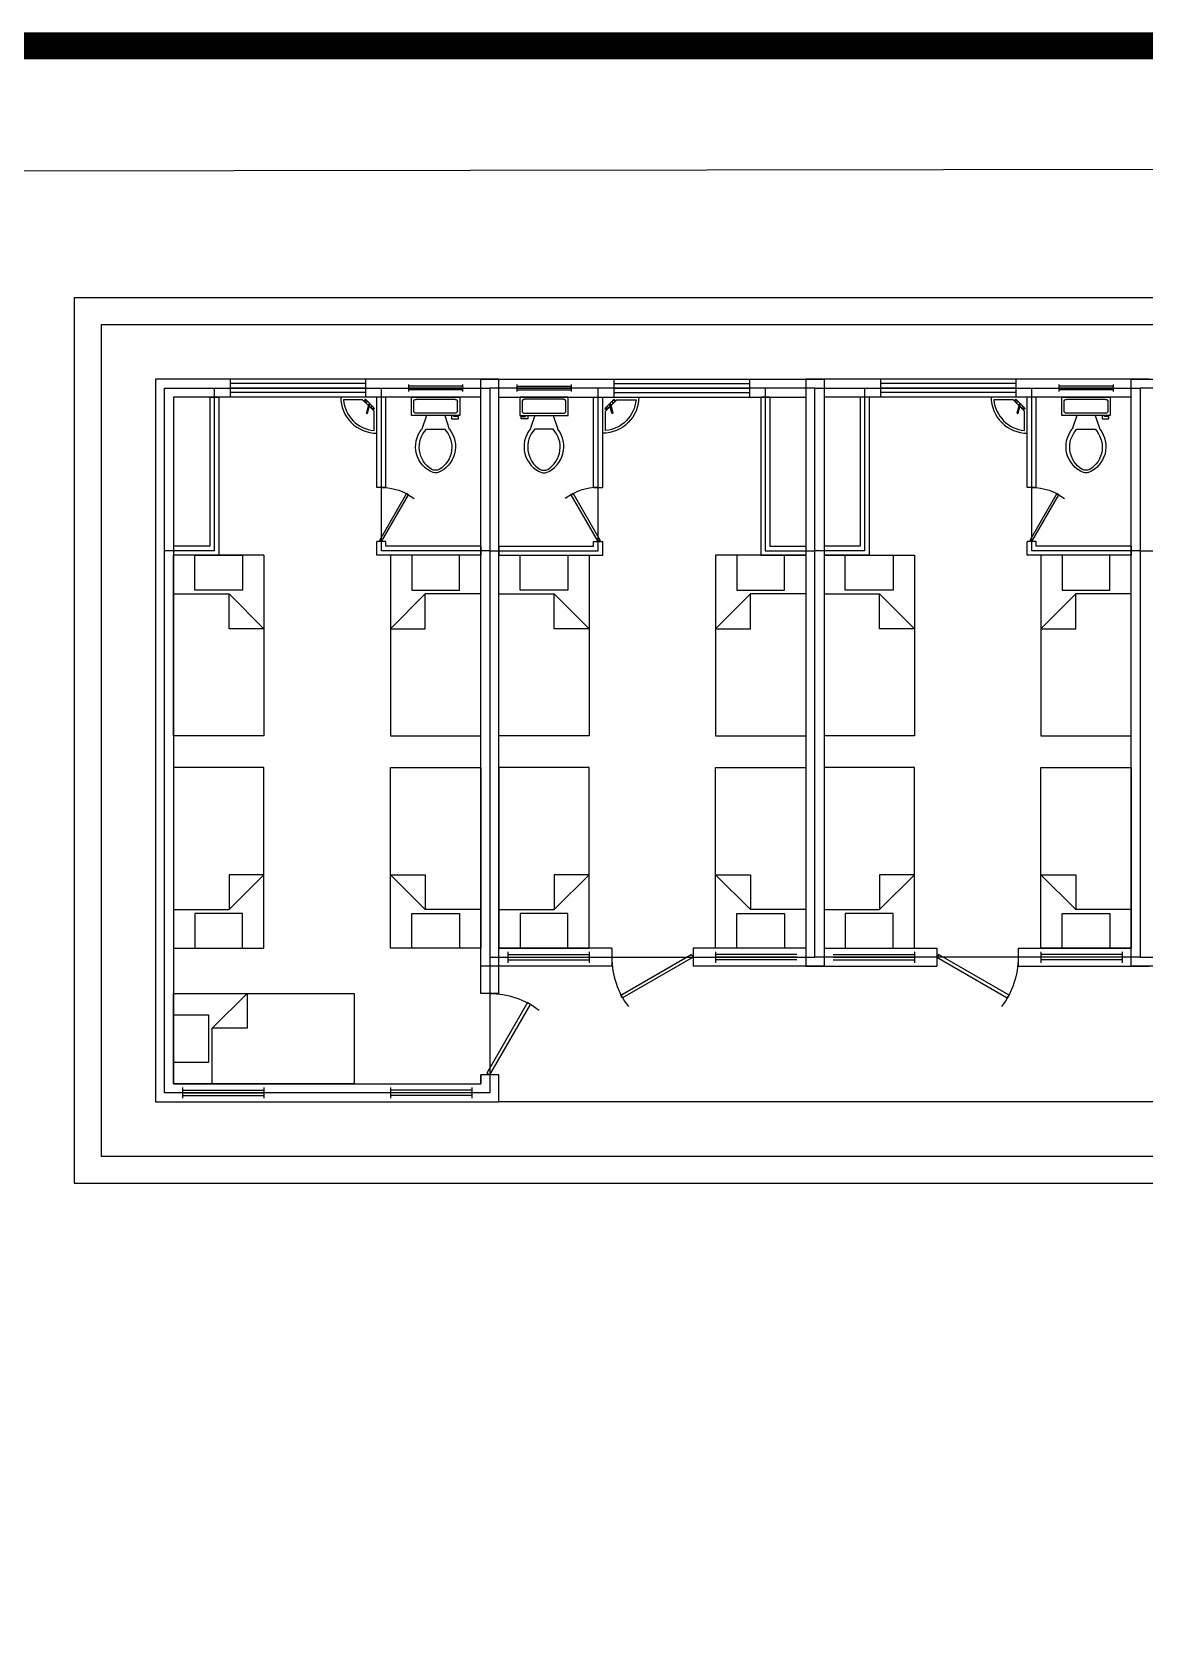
# Model space of a CAD drawing. Extents: x 532522 to 2902776, y -101917278 to 111238625.
# Drawn here: x 2902119.22 to 2902131.54, y 2548949.61 to 2548967.49 of the extents above; entities that cross this region are included whole.
import ezdxf

# ---------------------------------------------------------------- set-up
doc = ezdxf.new("R2010")
doc.units = 0
doc.header["$LTSCALE"] = 1000
doc.header["$MEASUREMENT"] = 0
doc.layers.get('0').update_dxf_attribs({"linetype": 'CONTINUOUS'})
for name, color, linetype in [('施工临建布置', 7, 'CONTINUOUS'), ('施工生活区', 252, 'CONTINUOUS'), ('边坡', 3, 'CONTINUOUS')]:
    doc.layers.add(name, color=color, linetype=linetype)

# ---------------------------------------------------------------- blocks, each defined once
blk = doc.blocks.new('Faucet - kit sink top')
for p, q in [((-5.5, -0.75), (-5.5, -1.25)), ((-4.94278, -0.75), (-5.5, -0.75)), ((-5.5, -1.25), (-4.94278, -1.25)), ((-0.14775, -1.7441), (3.56698, -8.1782)), ((4.43301, -7.6782), (0.71828, -1.2441)), ((4.94278, -0.75), (5.5, -0.75)), ((5.5, -1.25), (4.94278, -1.25)), ((5.5, -0.75), (5.5, -1.25))]:
    blk.add_line(p, q)
blk.add_lwpolyline([(-0.00587, -2), (-6, -2), (-6, 0), (6, 0), (6, -2), (1.15195, -2)])
for centre, radius in [((-4, -1), 1), ((4, -1), 1), ((0, -1), 0.75)]:
    blk.add_circle(centre, radius)
blk.add_arc((4, -7.9282), 0.5, 210, 30)
blk = doc.blocks.new('宿舍楼')
at = {"layer": '施工生活区', "color": 6}
for p, q in [((0.9, -0.9), (4.7, -0.9)), ((0.9, -8.9), (0.9, -0.9)), ((4.6, -1), (1, -1)), ((1, -1), (1, -8.8)), ((1.2, -1.06), (1.2, -0.94)), ((1.2, -0.97), (2.1, -0.97)), ((1.2, -1), (2.1, -1)), ((1.2, -1.03), (2.1, -1.03)), ((2.1, -1.06), (2.1, -0.94)), ((3.5, -1.06), (3.5, -0.94)), ((4.4, -0.97), (3.5, -0.97)), ((4.4, -1), (3.5, -1)), ((4.4, -1.03), (3.5, -1.03)), ((4.4, -1.06), (4.4, -0.94)), ((4.6, -8.8), (4.6, -1)), ((4.7, -0.9), (4.7, -1.2)), ((43.5, -0.9), (4.7, -0.9)), ((3.1, -1.1), (1.1, -1.1)), ((1.1, -1.1), (4.5, -1.1)), ((1.1, -8.7), (1.1, -1.1)), ((4.5, -1.2), (4.5, -1.1)), ((4.5, -1.1), (4.5, -1.2)), ((4.7, -1.2), (4.5, -1.2)), ((4.568, -1.219), (4.6, -1.2)), ((5.018, -1.998), (4.568, -1.219)), ((4.6, -1.2), (5.05, -1.979)), ((4.7, -2.1), (4.5, -2.1)), ((4.5, -2.1), (4.5, -8.7)), ((4.7, -2.1), (4.7, -8.9)), ((5.05, -1.979), (5.018, -1.998)), ((6.071, -2.05), (6.052, -2.082)), ((6.071, -2.05), (6.052, -2.082)), ((6.052, -2.082), (6.831, -2.532)), ((6.052, -2.082), (6.831, -2.532)), ((6.85, -2.5), (6.071, -2.05)), ((6.85, -2.5), (6.071, -2.05)), ((9.55, -2.5), (10.329, -2.05)), ((9.55, -2.5), (10.329, -2.05)), ((10.348, -2.082), (9.569, -2.532)), ((10.348, -2.082), (9.569, -2.532)), ((10.329, -2.05), (10.348, -2.082)), ((10.329, -2.05), (10.348, -2.082)), ((5.95, -2.4), (4.5, -2.4)), ((5.95, -2.4), (4.5, -2.4)), ((4.5, -2.4), (4.5, -8.9)), ((4.5, -2.4), (4.5, -8.9)), ((4.6, -8.8), (4.6, -2.5)), ((4.6, -8.8), (4.6, -2.5)), ((4.6, -2.5), (8.2, -2.5)), ((4.6, -2.5), (8.2, -2.5)), ((4.8, -2.56), (4.8, -2.44)), ((4.8, -2.56), (4.8, -2.44)), ((4.8, -2.47), (5.7, -2.47)), ((4.8, -2.47), (5.7, -2.47)), ((4.8, -2.5), (5.7, -2.5)), ((4.8, -2.5), (5.7, -2.5)), ((5.7, -2.56), (5.7, -2.44)), ((5.7, -2.56), (5.7, -2.44)), ((5.95, -2.6), (5.95, -2.4)), ((5.95, -2.6), (5.95, -2.4)), ((6.831, -2.532), (6.85, -2.5)), ((6.831, -2.532), (6.85, -2.5)), ((8.3, -2.4), (6.85, -2.4)), ((6.85, -2.6), (6.85, -2.4)), ((8.3, -2.4), (6.85, -2.4)), ((6.85, -2.6), (6.85, -2.4)), ((7.1, -2.56), (7.1, -2.44)), ((7.1, -2.56), (7.1, -2.44)), ((8, -2.47), (7.1, -2.47)), ((8, -2.47), (7.1, -2.47)), ((8, -2.5), (7.1, -2.5)), ((8, -2.5), (7.1, -2.5)), ((8.1, -8.9), (8.1, -2.4)), ((8.1, -8.9), (8.1, -2.4)), ((8.1, -2.4), (9.55, -2.4)), ((8.1, -2.4), (9.55, -2.4)), ((8.2, -2.5), (8.2, -8.8)), ((8.2, -2.5), (8.2, -8.8)), ((8.2, -2.5), (8.2, -8.8)), ((8.2, -2.5), (8.2, -8.8)), ((11.8, -2.5), (8.2, -2.5)), ((11.8, -2.5), (8.2, -2.5)), ((8.3, -8.9), (8.3, -2.4)), ((8.3, -8.9), (8.3, -2.4)), ((8.4, -2.47), (9.3, -2.47)), ((8.4, -2.47), (9.3, -2.47)), ((8.4, -2.5), (9.3, -2.5)), ((8.4, -2.5), (9.3, -2.5)), ((9.3, -2.56), (9.3, -2.44)), ((9.3, -2.56), (9.3, -2.44)), ((9.55, -2.6), (9.55, -2.4)), ((9.55, -2.6), (9.55, -2.4)), ((9.569, -2.532), (9.55, -2.5)), ((9.569, -2.532), (9.55, -2.5)), ((10.45, -2.6), (10.45, -2.4)), ((10.45, -2.4), (11.9, -2.4)), ((10.45, -2.6), (10.45, -2.4)), ((10.45, -2.4), (11.9, -2.4)), ((10.7, -2.56), (10.7, -2.44)), ((10.7, -2.56), (10.7, -2.44)), ((11.6, -2.47), (10.7, -2.47)), ((11.6, -2.47), (10.7, -2.47)), ((11.6, -2.5), (10.7, -2.5)), ((11.6, -2.5), (10.7, -2.5)), ((11.6, -2.56), (11.6, -2.44)), ((11.6, -2.56), (11.6, -2.44)), ((11.7, -2.4), (11.7, -8.9)), ((11.7, -2.4), (11.7, -8.9)), ((13.15, -2.4), (11.7, -2.4)), ((13.15, -2.4), (11.7, -2.4)), ((11.8, -2.5), (15.4, -2.5)), ((11.8, -8.8), (11.8, -2.5)), ((11.8, -2.5), (15.4, -2.5)), ((11.8, -8.8), (11.8, -2.5)), ((11.8, -8.8), (11.8, -2.5)), ((11.8, -8.8), (11.8, -2.5)), ((4.7, -2.6), (5.7, -2.6)), ((4.7, -2.6), (5.7, -2.6)), ((5.95, -2.6), (4.7, -2.6)), ((5.95, -2.6), (4.7, -2.6)), ((4.7, -2.6), (4.7, -8.7)), ((4.7, -2.6), (4.7, -8.7)), ((4.8, -2.53), (5.7, -2.53)), ((4.8, -2.53), (5.7, -2.53)), ((8.1, -2.6), (6.85, -2.6)), ((8.1, -2.6), (6.85, -2.6)), ((8, -2.53), (7.1, -2.53)), ((8, -2.53), (7.1, -2.53)), ((8.1, -2.6), (7.1, -2.6)), ((8.1, -2.6), (7.1, -2.6)), ((8.1, -8.7), (8.1, -2.6)), ((8.1, -8.7), (8.1, -2.6)), ((8.3, -8.7), (8.3, -2.6)), ((8.3, -8.7), (8.3, -2.6)), ((8.3, -2.6), (9.55, -2.6)), ((8.3, -2.6), (9.55, -2.6)), ((8.3, -2.6), (9.3, -2.6)), ((8.3, -2.6), (9.3, -2.6)), ((8.4, -2.53), (9.3, -2.53)), ((8.4, -2.53), (9.3, -2.53)), ((10.45, -2.6), (11.7, -2.6)), ((10.45, -2.6), (11.7, -2.6)), ((11.6, -2.53), (10.7, -2.53)), ((11.6, -2.53), (10.7, -2.53)), ((11.7, -2.6), (10.7, -2.6)), ((11.7, -2.6), (10.7, -2.6)), ((11.7, -2.6), (11.7, -8.7)), ((11.7, -2.6), (11.7, -8.7)), ((1.6, -6.95), (1.1, -6.95)), ((1.6, -8.7), (1.6, -6.95)), ((3.35, -6.95), (3.35, -7.1)), ((4.5, -6.95), (3.35, -6.95)), ((4.5, -6.95), (3.5, -6.95)), ((4.7, -6.95), (5.7, -6.95)), ((4.7, -6.95), (5.7, -6.95)), ((4.7, -6.95), (5.85, -6.95)), ((4.7, -6.95), (5.85, -6.95)), ((5.85, -6.95), (5.85, -7.1)), ((5.85, -6.95), (5.85, -7.1)), ((7.6, -6.95), (8.1, -6.95)), ((7.6, -6.95), (8.1, -6.95)), ((7.6, -8.7), (7.6, -6.95)), ((7.6, -8.7), (7.6, -6.95)), ((8.8, -6.95), (8.3, -6.95)), ((8.8, -6.95), (8.3, -6.95)), ((8.8, -8.7), (8.8, -6.95)), ((8.8, -8.7), (8.8, -6.95)), ((10.55, -6.95), (10.55, -7.1)), ((11.7, -6.95), (10.55, -6.95)), ((10.55, -6.95), (10.55, -7.1)), ((11.7, -6.95), (10.55, -6.95)), ((11.7, -6.95), (10.7, -6.95)), ((11.7, -6.95), (10.7, -6.95)), ((1.55, -7), (1, -7)), ((1.5, -7.05), (1.1, -7.05)), ((1.5, -8.7), (1.5, -7.05)), ((1.55, -8.8), (1.55, -7)), ((3.45, -7.1), (3.35, -7.1)), ((3.378, -7.112), (3.4, -7.1)), ((3.678, -7.631), (3.378, -7.112)), ((4.6, -7), (3.4, -7)), ((3.4, -7), (3.4, -8.8)), ((3.4, -7.1), (3.699, -7.619)), ((3.45, -7.05), (3.45, -7.1)), ((4.5, -7.05), (3.45, -7.05)), ((4.6, -7), (5.8, -7)), ((4.6, -7), (5.8, -7)), ((4.7, -7.05), (5.75, -7.05)), ((4.7, -7.05), (5.75, -7.05)), ((5.8, -7.1), (5.501, -7.619)), ((5.8, -7.1), (5.501, -7.619)), ((5.522, -7.631), (5.822, -7.112)), ((5.522, -7.631), (5.822, -7.112)), ((5.75, -7.05), (5.75, -7.1)), ((5.75, -7.05), (5.75, -7.1)), ((5.75, -7.1), (5.85, -7.1)), ((5.75, -7.1), (5.85, -7.1)), ((5.8, -7), (5.8, -8.8)), ((5.8, -7), (5.8, -8.8)), ((5.822, -7.112), (5.8, -7.1)), ((5.822, -7.112), (5.8, -7.1)), ((7.65, -7), (8.2, -7)), ((7.65, -7), (8.2, -7)), ((7.65, -8.8), (7.65, -7)), ((7.65, -8.8), (7.65, -7)), ((7.7, -7.05), (8.1, -7.05)), ((7.7, -7.05), (8.1, -7.05)), ((7.7, -8.7), (7.7, -7.05)), ((7.7, -8.7), (7.7, -7.05)), ((8.75, -7), (8.2, -7)), ((8.75, -7), (8.2, -7)), ((8.7, -7.05), (8.3, -7.05)), ((8.7, -7.05), (8.3, -7.05)), ((8.7, -8.7), (8.7, -7.05)), ((8.7, -8.7), (8.7, -7.05)), ((8.75, -8.8), (8.75, -7)), ((8.75, -8.8), (8.75, -7)), ((10.65, -7.1), (10.55, -7.1)), ((10.65, -7.1), (10.55, -7.1)), ((10.578, -7.112), (10.6, -7.1)), ((10.578, -7.112), (10.6, -7.1)), ((10.878, -7.631), (10.578, -7.112)), ((10.878, -7.631), (10.578, -7.112)), ((10.6, -7), (10.6, -8.8)), ((11.8, -7), (10.6, -7)), ((10.6, -7), (10.6, -8.8)), ((11.8, -7), (10.6, -7)), ((10.6, -7.1), (10.899, -7.619)), ((10.6, -7.1), (10.899, -7.619)), ((10.65, -7.05), (10.65, -7.1)), ((11.7, -7.05), (10.65, -7.05)), ((10.65, -7.05), (10.65, -7.1)), ((11.7, -7.05), (10.65, -7.05)), ((11.8, -7), (13, -7)), ((11.8, -7), (13, -7)), ((3.699, -7.619), (3.678, -7.631)), ((5.501, -7.619), (5.522, -7.631)), ((5.501, -7.619), (5.522, -7.631)), ((10.899, -7.619), (10.878, -7.631)), ((10.899, -7.619), (10.878, -7.631)), ((3.35, -7.7), (3.35, -8.7)), ((3.45, -7.7), (3.35, -7.7)), ((3.45, -7.7), (3.45, -8.7)), ((5.75, -7.7), (5.85, -7.7)), ((5.75, -7.7), (5.85, -7.7)), ((5.75, -7.7), (5.75, -8.7)), ((5.75, -7.7), (5.75, -8.7)), ((5.85, -7.7), (5.85, -8.7)), ((5.85, -7.7), (5.85, -8.7)), ((10.55, -7.7), (10.55, -8.7)), ((10.55, -7.7), (10.55, -8.7)), ((10.65, -7.7), (10.55, -7.7)), ((10.65, -7.7), (10.55, -7.7)), ((10.65, -7.7), (10.65, -8.7)), ((10.65, -7.7), (10.65, -8.7)), ((3.898, -8.497), (3.848, -8.344)), ((3.898, -8.344), (4.102, -8.344)), ((4.102, -8.497), (4.152, -8.344)), ((5.098, -8.497), (5.048, -8.344)), ((5.098, -8.497), (5.048, -8.344)), ((5.302, -8.344), (5.098, -8.344)), ((5.302, -8.344), (5.098, -8.344)), ((5.302, -8.497), (5.352, -8.344)), ((5.302, -8.497), (5.352, -8.344)), ((11.098, -8.497), (11.048, -8.344)), ((11.098, -8.497), (11.048, -8.344)), ((11.098, -8.344), (11.302, -8.344)), ((11.098, -8.344), (11.302, -8.344)), ((11.302, -8.497), (11.352, -8.344)), ((11.302, -8.497), (11.352, -8.344)), ((4.267, -8.497), (3.733, -8.497)), ((3.733, -8.497), (3.733, -8.7)), ((3.759, -8.548), (3.759, -8.649)), ((4.216, -8.522), (3.784, -8.522)), ((4.178, -8.497), (4.178, -8.459)), ((4.178, -8.459), (4.254, -8.459)), ((4.203, -8.484), (4.203, -8.497)), ((4.254, -8.484), (4.203, -8.484)), ((4.241, -8.649), (4.241, -8.548)), ((4.254, -8.459), (4.254, -8.484)), ((4.267, -8.7), (4.267, -8.497)), ((4.933, -8.497), (5.467, -8.497)), ((4.933, -8.7), (4.933, -8.497)), ((4.933, -8.497), (5.467, -8.497)), ((4.933, -8.7), (4.933, -8.497)), ((4.946, -8.459), (4.946, -8.484)), ((5.022, -8.459), (4.946, -8.459)), ((4.946, -8.459), (4.946, -8.484)), ((5.022, -8.459), (4.946, -8.459)), ((4.946, -8.484), (4.997, -8.484)), ((4.946, -8.484), (4.997, -8.484)), ((4.959, -8.649), (4.959, -8.548)), ((4.959, -8.649), (4.959, -8.548)), ((4.984, -8.522), (5.416, -8.522)), ((4.984, -8.522), (5.416, -8.522)), ((4.997, -8.484), (4.997, -8.497)), ((4.997, -8.484), (4.997, -8.497)), ((5.022, -8.497), (5.022, -8.459)), ((5.022, -8.497), (5.022, -8.459)), ((5.441, -8.548), (5.441, -8.649)), ((5.441, -8.548), (5.441, -8.649)), ((5.467, -8.497), (5.467, -8.7)), ((5.467, -8.497), (5.467, -8.7)), ((10.933, -8.497), (10.933, -8.7)), ((11.467, -8.497), (10.933, -8.497)), ((10.933, -8.497), (10.933, -8.7)), ((11.467, -8.497), (10.933, -8.497)), ((10.959, -8.548), (10.959, -8.649)), ((10.959, -8.548), (10.959, -8.649)), ((11.416, -8.522), (10.984, -8.522)), ((11.416, -8.522), (10.984, -8.522)), ((11.378, -8.459), (11.454, -8.459)), ((11.378, -8.497), (11.378, -8.459)), ((11.378, -8.459), (11.454, -8.459)), ((11.378, -8.497), (11.378, -8.459)), ((11.454, -8.484), (11.403, -8.484)), ((11.403, -8.484), (11.403, -8.497)), ((11.454, -8.484), (11.403, -8.484)), ((11.403, -8.484), (11.403, -8.497)), ((11.441, -8.649), (11.441, -8.548)), ((11.441, -8.649), (11.441, -8.548)), ((11.454, -8.459), (11.454, -8.484)), ((11.454, -8.459), (11.454, -8.484)), ((11.467, -8.7), (11.467, -8.497)), ((11.467, -8.7), (11.467, -8.497)), ((4.5, -8.7), (1.1, -8.7)), ((1.725, -8.901), (1.725, -8.7)), ((3.225, -8.75), (1.725, -8.75)), ((3.225, -8.901), (3.225, -8.7)), ((3.7, -8.84), (3.7, -8.76)), ((3.733, -8.7), (4.267, -8.7)), ((3.784, -8.675), (4.216, -8.675)), ((4.3, -8.84), (4.3, -8.76)), ((4.7, -8.7), (8.1, -8.7)), ((4.7, -8.7), (8.1, -8.7)), ((4.9, -8.84), (4.9, -8.76)), ((4.9, -8.84), (4.9, -8.76)), ((5.467, -8.7), (4.933, -8.7)), ((5.467, -8.7), (4.933, -8.7)), ((5.416, -8.675), (4.984, -8.675)), ((5.416, -8.675), (4.984, -8.675)), ((5.5, -8.84), (5.5, -8.76)), ((5.5, -8.84), (5.5, -8.76)), ((5.975, -8.901), (5.975, -8.7)), ((5.975, -8.901), (5.975, -8.7)), ((5.975, -8.75), (7.475, -8.75)), ((5.975, -8.75), (7.475, -8.75)), ((7.475, -8.901), (7.475, -8.7)), ((7.475, -8.901), (7.475, -8.7)), ((11.7, -8.7), (8.3, -8.7)), ((11.7, -8.7), (8.3, -8.7)), ((8.925, -8.901), (8.925, -8.7)), ((8.925, -8.901), (8.925, -8.7)), ((10.425, -8.75), (8.925, -8.75)), ((10.425, -8.75), (8.925, -8.75)), ((10.425, -8.901), (10.425, -8.7)), ((10.425, -8.901), (10.425, -8.7)), ((10.9, -8.84), (10.9, -8.76)), ((10.9, -8.84), (10.9, -8.76)), ((10.933, -8.7), (11.467, -8.7)), ((10.933, -8.7), (11.467, -8.7)), ((10.984, -8.675), (11.416, -8.675)), ((10.984, -8.675), (11.416, -8.675)), ((11.5, -8.84), (11.5, -8.76)), ((11.5, -8.84), (11.5, -8.76)), ((4.7, -8.9), (0.9, -8.9)), ((1, -8.8), (4.6, -8.8)), ((3.225, -8.8), (1.725, -8.8)), ((3.225, -8.85), (1.725, -8.85)), ((4.3, -8.78), (3.7, -8.78)), ((4.3, -8.8), (3.7, -8.8)), ((4.3, -8.82), (3.7, -8.82)), ((4.5, -8.9), (8.3, -8.9)), ((4.5, -8.9), (8.3, -8.9)), ((8.2, -8.8), (4.6, -8.8)), ((8.2, -8.8), (4.6, -8.8)), ((4.9, -8.78), (5.5, -8.78)), ((4.9, -8.78), (5.5, -8.78)), ((4.9, -8.8), (5.5, -8.8)), ((4.9, -8.8), (5.5, -8.8)), ((4.9, -8.82), (5.5, -8.82)), ((4.9, -8.82), (5.5, -8.82)), ((5.975, -8.8), (7.475, -8.8)), ((5.975, -8.8), (7.475, -8.8)), ((5.975, -8.85), (7.475, -8.85)), ((5.975, -8.85), (7.475, -8.85)), ((11.9, -8.9), (8.1, -8.9)), ((11.9, -8.9), (8.1, -8.9)), ((8.2, -8.8), (11.8, -8.8)), ((8.2, -8.8), (11.8, -8.8)), ((10.425, -8.8), (8.925, -8.8)), ((10.425, -8.8), (8.925, -8.8)), ((10.425, -8.85), (8.925, -8.85)), ((10.425, -8.85), (8.925, -8.85)), ((11.5, -8.78), (10.9, -8.78)), ((11.5, -8.78), (10.9, -8.78)), ((11.5, -8.8), (10.9, -8.8)), ((11.5, -8.8), (10.9, -8.8)), ((11.5, -8.82), (10.9, -8.82)), ((11.5, -8.82), (10.9, -8.82)), ((11.7, -8.9), (15.5, -8.9)), ((11.7, -8.9), (15.5, -8.9)), ((15.4, -8.8), (11.8, -8.8)), ((15.4, -8.8), (11.8, -8.8))]:
    blk.add_line(p, q, dxfattribs=at)
at = {"layer": '施工生活区'}
for p, q in [((1.1, -1.1), (1.1, -2.1)), ((1.528, -1.1), (1.528, -1.714)), ((3.1, -2.1), (3.1, -1.1)), ((1.914, -2.1), (1.528, -1.714)), ((1.914, -1.714), (1.528, -1.714)), ((1.914, -2.1), (1.914, -1.714)), ((1.1, -2.1), (3.1, -2.1)), ((1.1, -4.6), (1.1, -2.6)), ((1.1, -2.6), (2.1, -2.6)), ((2.1, -2.6), (2.1, -4.6)), ((4.5, -2.6), (3.5, -2.6)), ((3.5, -2.6), (3.5, -4.6)), ((4.5, -4.6), (4.5, -2.6)), ((4.7, -4.6), (4.7, -2.6)), ((4.7, -4.6), (4.7, -2.6)), ((5.7, -2.6), (5.7, -4.6)), ((5.7, -2.6), (5.7, -4.6)), ((7.1, -2.6), (7.1, -4.6)), ((7.1, -2.6), (7.1, -4.6)), ((8.1, -4.6), (8.1, -2.6)), ((8.1, -4.6), (8.1, -2.6)), ((8.3, -4.6), (8.3, -2.6)), ((8.3, -4.6), (8.3, -2.6)), ((9.3, -2.6), (9.3, -4.6)), ((9.3, -2.6), (9.3, -4.6)), ((10.7, -2.6), (10.7, -4.6)), ((10.7, -2.6), (10.7, -4.6)), ((11.7, -4.6), (11.7, -2.6)), ((11.7, -4.6), (11.7, -2.6)), ((1.1, -3.028), (1.714, -3.028)), ((2.1, -3.414), (1.714, -3.028)), ((1.714, -3.414), (1.714, -3.028)), ((3.5, -3.414), (3.886, -3.028)), ((3.886, -3.414), (3.886, -3.028)), ((4.5, -3.028), (3.886, -3.028)), ((4.7, -3.028), (5.314, -3.028)), ((4.7, -3.028), (5.314, -3.028)), ((5.7, -3.414), (5.314, -3.028)), ((5.314, -3.414), (5.314, -3.028)), ((5.7, -3.414), (5.314, -3.028)), ((5.314, -3.414), (5.314, -3.028)), ((7.1, -3.414), (7.486, -3.028)), ((7.1, -3.414), (7.486, -3.028)), ((7.486, -3.414), (7.486, -3.028)), ((8.1, -3.028), (7.486, -3.028)), ((7.486, -3.414), (7.486, -3.028)), ((8.1, -3.028), (7.486, -3.028)), ((8.3, -3.028), (8.914, -3.028)), ((8.3, -3.028), (8.914, -3.028)), ((8.914, -3.414), (8.914, -3.028)), ((9.3, -3.414), (8.914, -3.028)), ((8.914, -3.414), (8.914, -3.028)), ((9.3, -3.414), (8.914, -3.028)), ((10.7, -3.414), (11.086, -3.028)), ((10.7, -3.414), (11.086, -3.028)), ((11.7, -3.028), (11.086, -3.028)), ((11.086, -3.414), (11.086, -3.028)), ((11.7, -3.028), (11.086, -3.028)), ((11.086, -3.414), (11.086, -3.028)), ((2.1, -3.414), (1.714, -3.414)), ((3.5, -3.414), (3.886, -3.414)), ((5.7, -3.414), (5.314, -3.414)), ((5.7, -3.414), (5.314, -3.414)), ((7.1, -3.414), (7.486, -3.414)), ((7.1, -3.414), (7.486, -3.414)), ((9.3, -3.414), (8.914, -3.414)), ((9.3, -3.414), (8.914, -3.414)), ((10.7, -3.414), (11.086, -3.414)), ((10.7, -3.414), (11.086, -3.414)), ((2.1, -4.6), (1.1, -4.6)), ((3.5, -4.6), (4.5, -4.6)), ((5.7, -4.6), (4.7, -4.6)), ((5.7, -4.6), (4.7, -4.6)), ((7.1, -4.6), (8.1, -4.6)), ((7.1, -4.6), (8.1, -4.6)), ((9.3, -4.6), (8.3, -4.6)), ((9.3, -4.6), (8.3, -4.6)), ((10.7, -4.6), (11.7, -4.6)), ((10.7, -4.6), (11.7, -4.6)), ((2.1, -4.95), (1.1, -4.95)), ((1.1, -4.95), (1.1, -6.95)), ((2.1, -6.95), (2.1, -4.95)), ((3.5, -4.95), (4.5, -4.95)), ((3.5, -6.95), (3.5, -4.95)), ((4.5, -4.95), (4.5, -6.95)), ((5.7, -4.95), (4.7, -4.95)), ((4.7, -4.95), (4.7, -6.95)), ((5.7, -4.95), (4.7, -4.95)), ((4.7, -4.95), (4.7, -6.95)), ((5.7, -6.95), (5.7, -4.95)), ((5.7, -6.95), (5.7, -4.95)), ((7.1, -4.95), (8.1, -4.95)), ((7.1, -4.95), (8.1, -4.95)), ((7.1, -6.95), (7.1, -4.95)), ((7.1, -6.95), (7.1, -4.95)), ((9.3, -4.95), (8.3, -4.95)), ((9.3, -4.95), (8.3, -4.95)), ((9.3, -6.95), (9.3, -4.95)), ((9.3, -6.95), (9.3, -4.95)), ((10.7, -6.95), (10.7, -4.95)), ((10.7, -4.95), (11.7, -4.95)), ((10.7, -6.95), (10.7, -4.95)), ((10.7, -4.95), (11.7, -4.95)), ((11.7, -4.95), (11.7, -6.95)), ((11.7, -4.95), (11.7, -6.95)), ((2.1, -6.136), (1.714, -6.522)), ((2.1, -6.136), (1.714, -6.136)), ((1.714, -6.136), (1.714, -6.522)), ((3.5, -6.136), (3.886, -6.522)), ((3.5, -6.136), (3.886, -6.136)), ((3.886, -6.136), (3.886, -6.522)), ((5.7, -6.136), (5.314, -6.522)), ((5.7, -6.136), (5.314, -6.136)), ((5.314, -6.136), (5.314, -6.522)), ((5.7, -6.136), (5.314, -6.522)), ((5.7, -6.136), (5.314, -6.136)), ((5.314, -6.136), (5.314, -6.522)), ((7.1, -6.136), (7.486, -6.522)), ((7.1, -6.136), (7.486, -6.136)), ((7.1, -6.136), (7.486, -6.522)), ((7.1, -6.136), (7.486, -6.136)), ((7.486, -6.136), (7.486, -6.522)), ((7.486, -6.136), (7.486, -6.522)), ((8.914, -6.136), (8.914, -6.522)), ((9.3, -6.136), (8.914, -6.136)), ((9.3, -6.136), (8.914, -6.522)), ((8.914, -6.136), (8.914, -6.522)), ((9.3, -6.136), (8.914, -6.136)), ((9.3, -6.136), (8.914, -6.522)), ((10.7, -6.136), (11.086, -6.136)), ((10.7, -6.136), (11.086, -6.522)), ((10.7, -6.136), (11.086, -6.136)), ((10.7, -6.136), (11.086, -6.522)), ((11.086, -6.136), (11.086, -6.522)), ((11.086, -6.136), (11.086, -6.522)), ((1.1, -6.522), (1.714, -6.522)), ((4.5, -6.522), (3.886, -6.522)), ((4.7, -6.522), (5.314, -6.522)), ((4.7, -6.522), (5.314, -6.522)), ((8.1, -6.522), (7.486, -6.522)), ((8.1, -6.522), (7.486, -6.522)), ((8.3, -6.522), (8.914, -6.522)), ((8.3, -6.522), (8.914, -6.522)), ((11.7, -6.522), (11.086, -6.522)), ((11.7, -6.522), (11.086, -6.522)), ((2.1, -6.95), (1.1, -6.95)), ((8.1, -6.95), (7.1, -6.95)), ((8.1, -6.95), (7.1, -6.95)), ((8.3, -6.95), (9.3, -6.95)), ((8.3, -6.95), (9.3, -6.95))]:
    blk.add_line(p, q, dxfattribs=at)
at = {"layer": '施工生活区', "linetype": 'Continuous'}
blk.add_line((1.1, -7.05), (1.1, -6.95), dxfattribs=at)
at = {"layer": '施工生活区', "color": 6, "linetype": 'Continuous'}
for p, q in [((4.5, -7.05), (4.5, -6.95)), ((4.7, -7.05), (4.7, -6.95)), ((4.7, -7.05), (4.7, -6.95)), ((11.7, -7.05), (11.7, -6.95)), ((11.7, -7.05), (11.7, -6.95)), ((1.5, -8.7), (1.6, -8.7)), ((3.45, -8.7), (3.35, -8.7)), ((5.75, -8.7), (5.85, -8.7)), ((5.75, -8.7), (5.85, -8.7)), ((7.7, -8.7), (7.6, -8.7)), ((7.7, -8.7), (7.6, -8.7)), ((10.65, -8.7), (10.55, -8.7)), ((10.65, -8.7), (10.55, -8.7))]:
    blk.add_line(p, q, dxfattribs=at)
at = {"layer": '施工生活区'}
for points in [[(25.5, 0), (48.2, 0), (48.2, -9.8), (0, -9.8), (0, 0), (22.7, 0)], [(25.5, -0.3), (47.9, -0.3), (47.9, -9.5), (0.3, -9.5), (0.3, -0.3), (22.7, -0.3)]]:
    blk.add_lwpolyline(points, dxfattribs=at)
for points in [[(1.486, -1.864), (1.486, -1.336), (1.1, -1.336), (1.1, -1.864)], [(1.864, -2.986), (1.336, -2.986), (1.336, -2.6), (1.864, -2.6)], [(3.736, -2.986), (4.264, -2.986), (4.264, -2.6), (3.736, -2.6)], [(5.464, -2.986), (4.936, -2.986), (4.936, -2.6), (5.464, -2.6)], [(5.464, -2.986), (4.936, -2.986), (4.936, -2.6), (5.464, -2.6)], [(7.336, -2.986), (7.864, -2.986), (7.864, -2.6), (7.336, -2.6)], [(7.336, -2.986), (7.864, -2.986), (7.864, -2.6), (7.336, -2.6)], [(9.064, -2.986), (8.536, -2.986), (8.536, -2.6), (9.064, -2.6)], [(9.064, -2.986), (8.536, -2.986), (8.536, -2.6), (9.064, -2.6)], [(10.936, -2.986), (11.464, -2.986), (11.464, -2.6), (10.936, -2.6)], [(10.936, -2.986), (11.464, -2.986), (11.464, -2.6), (10.936, -2.6)], [(1.864, -6.564), (1.336, -6.564), (1.336, -6.95), (1.864, -6.95)], [(3.736, -6.564), (4.264, -6.564), (4.264, -6.95), (3.736, -6.95)], [(5.464, -6.564), (4.936, -6.564), (4.936, -6.95), (5.464, -6.95)], [(5.464, -6.564), (4.936, -6.564), (4.936, -6.95), (5.464, -6.95)], [(7.336, -6.564), (7.864, -6.564), (7.864, -6.95), (7.336, -6.95)], [(7.336, -6.564), (7.864, -6.564), (7.864, -6.95), (7.336, -6.95)], [(9.064, -6.564), (8.536, -6.564), (8.536, -6.95), (9.064, -6.95)], [(9.064, -6.564), (8.536, -6.564), (8.536, -6.95), (9.064, -6.95)], [(10.936, -6.564), (11.464, -6.564), (11.464, -6.95), (10.936, -6.95)], [(10.936, -6.564), (11.464, -6.564), (11.464, -6.95), (10.936, -6.95)]]:
    blk.add_lwpolyline(points, close=True, dxfattribs=at)
at = {"layer": '施工生活区', "color": 6}
for points in [[(2.95, -8.7, -0.414214), (3.35, -8.3), (3.35, -8.7)], [(6.25, -8.7, 0.414214), (5.85, -8.3), (5.85, -8.7)], [(6.25, -8.7, 0.414214), (5.85, -8.3), (5.85, -8.7)], [(10.15, -8.7, -0.414214), (10.55, -8.3), (10.55, -8.7)], [(10.15, -8.7, -0.414214), (10.55, -8.3), (10.55, -8.7)]]:
    blk.add_lwpolyline(points, format="xyb", close=True, dxfattribs=at)
for points in [[(3.257, -8.606), (3.193, -8.67), (2.981, -8.67, -0.367426), (3.32, -8.331), (3.32, -8.543), (3.267, -8.596)], [(5.943, -8.606), (6.007, -8.67), (6.219, -8.67, 0.367426), (5.88, -8.331), (5.88, -8.543), (5.933, -8.596)], [(5.943, -8.606), (6.007, -8.67), (6.219, -8.67, 0.367426), (5.88, -8.331), (5.88, -8.543), (5.933, -8.596)], [(10.457, -8.606), (10.393, -8.67), (10.181, -8.67, -0.367426), (10.52, -8.331), (10.52, -8.543), (10.467, -8.596)], [(10.457, -8.606), (10.393, -8.67), (10.181, -8.67, -0.367426), (10.52, -8.331), (10.52, -8.543), (10.467, -8.596)]]:
    blk.add_lwpolyline(points, format="xyb", dxfattribs=at)
for centre, major_axis, start_param, end_param in [((4.6, -1.2), (0.636, 0.636), 3.926991, 4.578175), ((9.55, -2.5), (0.636, 0.636), 5.497787, 6.148972), ((9.55, -2.5), (0.636, 0.636), 5.497787, 6.148972), ((3.4, -7.1), (-0.424, 0.424), 2.356194, 3.007379), ((10.6, -7.1), (-0.424, 0.424), 2.356194, 3.007379), ((10.6, -7.1), (-0.424, 0.424), 2.356194, 3.007379), ((4.089, -8.152), (-0.219, 0.219), -0.400929, 1.457886), ((4, -7.963), (0.0718, 0.0718), 0.521165, 1.049632), ((3.911, -8.152), (-0.219, 0.219), 3.2545, 5.113316), ((11.289, -8.152), (-0.219, 0.219), -0.400929, 1.457886), ((11.289, -8.152), (-0.219, 0.219), -0.400929, 1.457886), ((11.2, -7.963), (0.0718, 0.0718), 0.521165, 1.049632), ((11.2, -7.963), (0.0718, 0.0718), 0.521165, 1.049632), ((11.111, -8.152), (-0.219, 0.219), 3.2545, 5.113316), ((11.111, -8.152), (-0.219, 0.219), 3.2545, 5.113316), ((4.107, -8.146), (-0.203, 0.203), -0.243421, 1.546922), ((4, -7.992), (0.0718, 0.0718), 0.361839, 1.208958), ((3.893, -8.146), (0.203, 0.203), 4.73626, 6.526603), ((11.307, -8.146), (-0.203, 0.203), -0.243421, 1.546922), ((11.307, -8.146), (-0.203, 0.203), -0.243421, 1.546922), ((11.2, -7.992), (0.0718, 0.0718), 0.361839, 1.208958), ((11.2, -7.992), (0.0718, 0.0718), 0.361839, 1.208958), ((11.093, -8.146), (0.203, 0.203), 4.73626, 6.526603), ((11.093, -8.146), (0.203, 0.203), 4.73626, 6.526603), ((3.781, -8.544), (0.0159, 0.0159), 0.643501, 2.498092), ((4.219, -8.544), (-0.0159, 0.0159), 3.785094, 5.639684), ((10.981, -8.544), (0.0159, 0.0159), 0.643501, 2.498092), ((10.981, -8.544), (0.0159, 0.0159), 0.643501, 2.498092), ((11.419, -8.544), (-0.0159, 0.0159), 3.785094, 5.639684), ((11.419, -8.544), (-0.0159, 0.0159), 3.785094, 5.639684), ((3.781, -8.652), (-0.0159, 0.0159), 0.643501, 2.498092), ((4.219, -8.652), (0.0159, 0.0159), 3.785094, 5.639684), ((10.981, -8.652), (-0.0159, 0.0159), 0.643501, 2.498092), ((10.981, -8.652), (-0.0159, 0.0159), 0.643501, 2.498092), ((11.419, -8.652), (0.0159, 0.0159), 3.785094, 5.639684), ((11.419, -8.652), (0.0159, 0.0159), 3.785094, 5.639684)]:
    blk.add_ellipse(centre, major_axis=major_axis, ratio=1, start_param=start_param, end_param=end_param, dxfattribs=at)
at = {"layer": '施工生活区', "color": 6, "extrusion": (0, 0, -1)}
for centre, major_axis, start_param, end_param in [((6.85, -2.5), (-0.636, 0.636), 5.497787, 6.148972), ((6.85, -2.5), (-0.636, 0.636), 5.497787, 6.148972), ((5.8, -7.1), (0.424, 0.424), 2.356194, 3.007379), ((5.8, -7.1), (0.424, 0.424), 2.356194, 3.007379), ((5.289, -8.152), (0.219, 0.219), 3.2545, 5.113316), ((5.289, -8.152), (0.219, 0.219), 3.2545, 5.113316), ((5.2, -7.963), (-0.0718, 0.0718), 0.521165, 1.049632), ((5.2, -7.963), (-0.0718, 0.0718), 0.521165, 1.049632), ((5.111, -8.152), (0.219, 0.219), -0.400929, 1.457886), ((5.111, -8.152), (0.219, 0.219), -0.400929, 1.457886), ((5.307, -8.146), (-0.203, 0.203), 4.73626, 6.526603), ((5.307, -8.146), (-0.203, 0.203), 4.73626, 6.526603), ((5.2, -7.992), (-0.0718, 0.0718), 0.361839, 1.208958), ((5.2, -7.992), (-0.0718, 0.0718), 0.361839, 1.208958), ((5.093, -8.146), (0.203, 0.203), -0.243421, 1.546922), ((5.093, -8.146), (0.203, 0.203), -0.243421, 1.546922), ((4.981, -8.544), (0.0159, 0.0159), 3.785094, 5.639684), ((4.981, -8.544), (0.0159, 0.0159), 3.785094, 5.639684), ((5.419, -8.544), (-0.0159, 0.0159), 0.643501, 2.498092), ((5.419, -8.544), (-0.0159, 0.0159), 0.643501, 2.498092), ((4.981, -8.652), (-0.0159, 0.0159), 3.785094, 5.639684), ((4.981, -8.652), (-0.0159, 0.0159), 3.785094, 5.639684), ((5.419, -8.652), (0.0159, 0.0159), 0.643501, 2.498092), ((5.419, -8.652), (0.0159, 0.0159), 0.643501, 2.498092)]:
    blk.add_ellipse(centre, major_axis=major_axis, ratio=1, start_param=start_param, end_param=end_param, dxfattribs=at)
at = {"layer": '施工生活区', "color": 6, "xscale": -0.01200000001552927, "yscale": 0.01200000000972068, "zscale": 0.012, "rotation": 224.999999975435}
blk.add_blockref('Faucet - kit sink top', (3.275, -8.625), dxfattribs=at)
at = {"layer": '施工生活区', "color": 6, "extrusion": (0, 0, -1)}
for p, xscale, yscale, zscale, rotation in [((-5.925, -8.625), -0.01200000001552927, 0.01200000000972068, -0.01200000001552927, 224.999999975435), ((-5.925, -8.625), -0.01200000001552927, 0.01200000000972068, -0.01200000001552927, 224.999999975435), ((-10.475, -8.625), 0.01200000001552927, 0.01200000001552927, -0.012, 135.000000024565), ((-10.475, -8.625), 0.01200000001552927, 0.01200000001552927, -0.012, 135.000000024565)]:
    blk.add_blockref('Faucet - kit sink top', p, dxfattribs=dict(at, xscale=xscale, yscale=yscale, zscale=zscale, rotation=rotation))

msp = doc.modelspace()

# ---------------------------------------------------------------- linework, layer by layer
at = {"layer": '施工临建布置', "color": 6, "linetype": 'Continuous', "flags": 128}
msp.add_lwpolyline([(2902232.137, 2548907.22), (2902279.582, 2548920.02), (2902279.508, 2548966.172), (2902102.811, 2548965.927), (2902181.91, 2548843.105), (2902226.152, 2548843.112)], close=True, dxfattribs=at)
at = {"layer": '边坡', "color": 3, "linetype": 'Continuous', "const_width": 0.3, "flags": 128}
msp.add_lwpolyline([(2902112.233, 2548967.335), (2902435.926, 2548967.335)], dxfattribs=at)

# ---------------------------------------------------------------- block references
at = {"layer": '施工临建布置', "color": 6, "linetype": 'Continuous', "xscale": -1, "rotation": 180}
msp.add_blockref('宿舍楼', (2902119.687, 2548954.748), dxfattribs=at)

doc.saveas('drawing.dxf')
